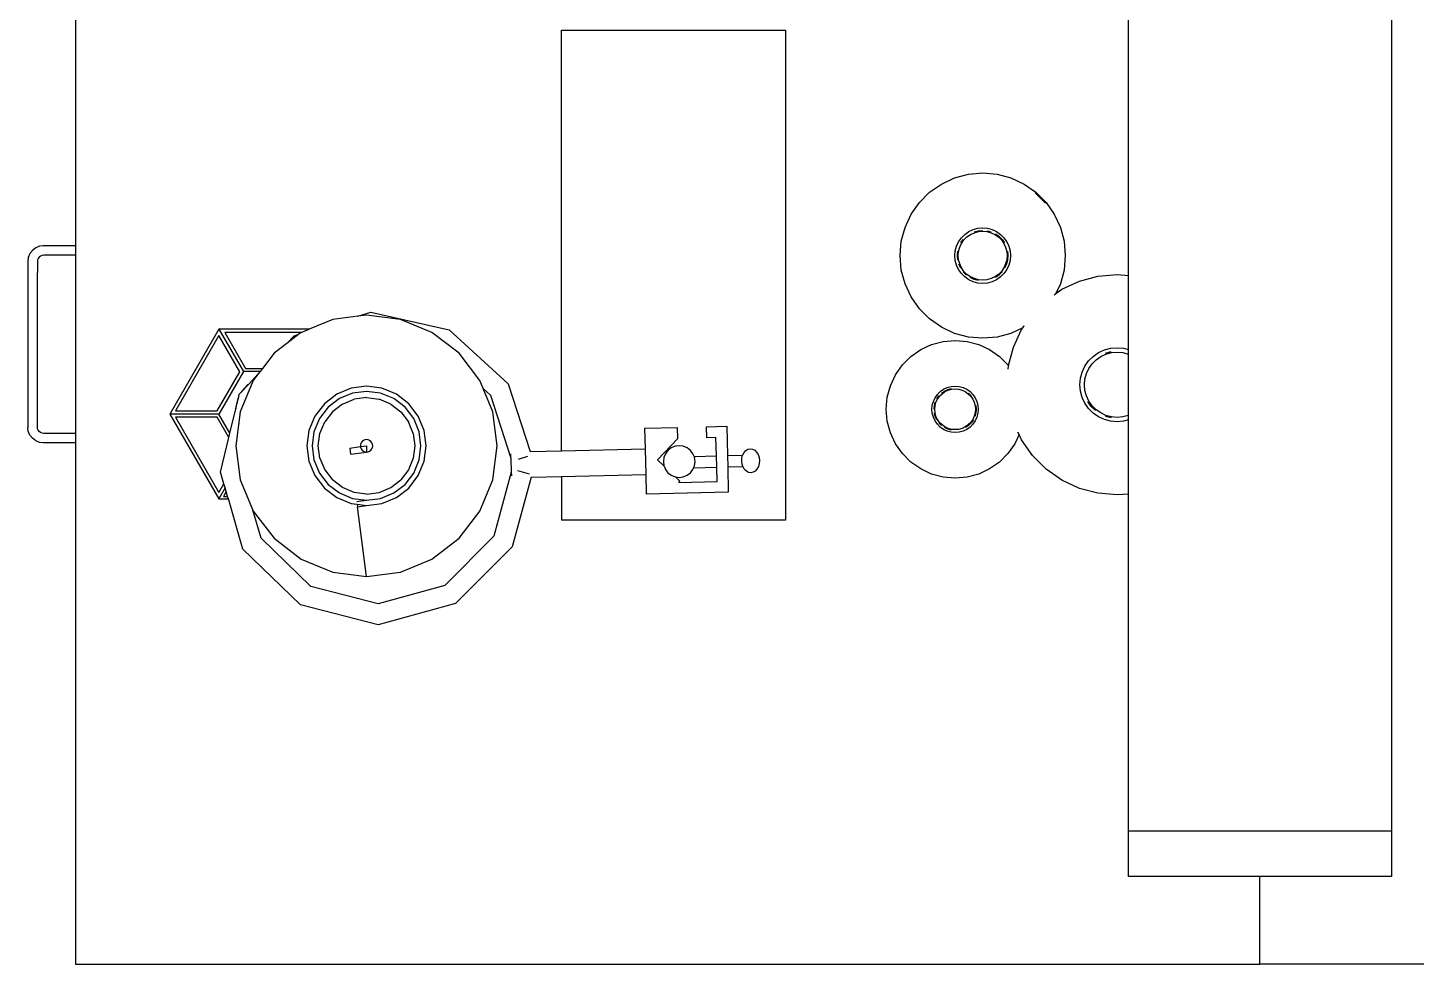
# Model space of a CAD drawing. Header units: metres. Extents: x 217 to 1422, y -179 to 129.
# Drawn here: x 1357.108 to 1357.899, y 60.912 to 61.445 of the extents above; entities that cross this region are included whole.
import ezdxf

# ---------------------------------------------------------------- set-up
doc = ezdxf.new("R2010")
doc.units = ezdxf.units.M
doc.header["$LTSCALE"] = 0.5
doc.header["$MEASUREMENT"] = 0
doc.layers.add('+1', color=255, linetype='Continuous')

# ---------------------------------------------------------------- blocks, each defined once
blk = doc.blocks.new('Chemistry Lab table pl')
at = {"layer": '+1', "transparency": 33554687}
for p, q in [((6.82776, 4.77344), (6.82776, 4.09844)), ((5.85081, 4.17344), (6.7519, 4.17344)), ((6.7519, 4.17344), (6.7519, 4.02344)), ((6.7519, 4.17344), (6.77772, 4.17344)), ((6.77772, 4.17344), (6.77772, 4.09844)), ((6.82776, 4.09844), (6.77772, 4.09844)), ((6.77772, 4.09844), (6.77772, 4.02344)), ((6.82776, 3.42344), (6.82776, 4.09844)), ((6.43554, 4.02344), (5.85081, 4.02344)), ((6.43498, 4.01699), (6.43554, 4.02344)), ((6.4777, 4.02344), (6.43554, 4.02344)), ((6.47664, 4.01699), (6.47696, 4.02066)), ((6.47696, 4.02066), (6.4777, 4.02344)), ((6.48036, 4.02344), (6.4777, 4.02344)), ((6.4792, 4.01699), (6.47948, 4.02022)), ((6.47948, 4.02022), (6.48032, 4.02334)), ((6.48032, 4.02334), (6.48036, 4.02344)), ((6.51516, 4.02344), (6.48036, 4.02344)), ((6.51516, 4.02344), (6.5152, 4.02334)), ((6.51781, 4.02344), (6.51516, 4.02344)), ((6.5152, 4.02334), (6.51604, 4.02022)), ((6.51604, 4.02022), (6.51632, 4.01699)), ((6.51781, 4.02344), (6.51856, 4.02066)), ((6.55998, 4.02344), (6.51781, 4.02344)), ((6.51856, 4.02066), (6.51888, 4.01699)), ((6.55998, 4.02344), (6.56054, 4.01699)), ((6.7519, 4.02344), (6.55998, 4.02344)), ((6.77772, 4.02344), (6.7519, 4.02344)), ((6.43593, 4.00609), (6.43498, 4.01699)), ((6.47696, 4.01333), (6.47664, 4.01699)), ((6.47791, 4.00977), (6.47696, 4.01333)), ((6.47972, 4.01043), (6.47885, 4.01366)), ((6.47948, 4.01377), (6.4792, 4.01699)), ((6.48032, 4.01065), (6.47948, 4.01377)), ((6.51604, 4.01377), (6.5152, 4.01065)), ((6.51667, 4.01366), (6.5158, 4.01043)), ((6.51632, 4.01699), (6.51604, 4.01377)), ((6.51856, 4.01333), (6.51761, 4.00977)), ((6.51888, 4.01699), (6.51856, 4.01333)), ((6.56054, 4.01699), (6.55959, 4.00609)), ((6.43876, 3.99552), (6.43593, 4.00609)), ((6.47947, 4.00643), (6.47791, 4.00977)), ((6.48158, 4.00342), (6.47947, 4.00643)), ((6.48169, 4.00771), (6.48032, 4.01065)), ((6.48418, 4.00081), (6.48158, 4.00342)), ((6.48354, 4.00506), (6.48169, 4.00771)), ((6.48583, 4.00278), (6.48354, 4.00506)), ((6.51198, 4.00506), (6.50969, 4.00278)), ((6.51247, 4.00465), (6.5101, 4.00229)), ((6.51394, 4.00342), (6.51134, 4.00081)), ((6.51383, 4.00771), (6.51198, 4.00506)), ((6.5152, 4.01065), (6.51383, 4.00771)), ((6.51605, 4.00643), (6.51394, 4.00342)), ((6.51761, 4.00977), (6.51605, 4.00643)), ((6.55959, 4.00609), (6.55676, 3.99552)), ((6.44339, 3.9856), (6.43876, 3.99552)), ((6.4872, 3.9987), (6.48418, 4.00081)), ((6.48848, 4.00092), (6.48583, 4.00278)), ((6.49054, 3.99715), (6.4872, 3.9987)), ((6.49141, 3.99955), (6.48848, 4.00092)), ((6.49409, 3.99619), (6.49054, 3.99715)), ((6.49454, 3.99872), (6.49141, 3.99955)), ((6.49776, 3.99587), (6.49409, 3.99619)), ((6.49776, 3.99843), (6.49454, 3.99872)), ((6.50098, 3.99872), (6.49776, 3.99843)), ((6.50143, 3.99619), (6.49776, 3.99587)), ((6.50411, 3.99955), (6.50098, 3.99872)), ((6.50498, 3.99715), (6.50143, 3.99619)), ((6.50704, 4.00092), (6.50411, 3.99955)), ((6.50832, 3.9987), (6.50498, 3.99715)), ((6.50969, 4.00278), (6.50704, 4.00092)), ((6.5101, 4.00229), (6.50736, 4.00037)), ((6.51134, 4.00081), (6.50832, 3.9987)), ((6.55676, 3.99552), (6.55213, 3.9856)), ((6.41605, 3.98682), (6.42423, 3.98753)), ((6.42423, 3.98753), (6.43241, 3.98682)), ((6.39396, 3.97652), (6.40069, 3.98122)), ((6.40069, 3.98122), (6.40813, 3.98469)), ((6.40813, 3.98469), (6.41605, 3.98682)), ((6.43241, 3.98682), (6.44033, 3.98469)), ((6.44033, 3.98469), (6.44581, 3.98214)), ((6.44581, 3.98214), (6.44339, 3.9856)), ((6.44651, 3.98114), (6.44581, 3.98214)), ((6.55213, 3.9856), (6.54585, 3.97664)), ((6.38816, 3.97071), (6.39396, 3.97652)), ((6.38853, 3.9704), (6.39427, 3.97615)), ((6.54585, 3.97664), (6.53812, 3.9689)), ((6.37998, 3.95655), (6.38345, 3.96399)), ((6.38345, 3.96399), (6.38816, 3.97071)), ((6.46443, 3.96398), (6.46412, 3.96419)), ((6.46443, 3.96398), (6.46459, 3.96375)), ((6.4653, 3.96337), (6.46443, 3.96398)), ((6.53812, 3.9689), (6.52915, 3.96262)), ((6.37786, 3.94862), (6.37998, 3.95655)), ((6.41881, 3.95533), (6.42148, 3.95605)), ((6.42148, 3.95605), (6.42423, 3.95629)), ((6.42423, 3.95629), (6.42698, 3.95605)), ((6.42698, 3.95605), (6.42965, 3.95533)), ((6.4653, 3.96337), (6.46848, 3.95655)), ((6.46637, 3.96262), (6.4653, 3.96337)), ((6.47629, 3.958), (6.46637, 3.96262)), ((6.46848, 3.95655), (6.4706, 3.94862)), ((6.48686, 3.95516), (6.47629, 3.958)), ((6.52606, 3.96118), (6.52468, 3.96054)), ((6.52915, 3.96262), (6.52606, 3.96118)), ((6.52606, 3.96118), (6.53134, 3.95872)), ((6.53134, 3.95872), (6.53695, 3.9548)), ((6.37714, 3.94045), (6.37786, 3.94862)), ((6.40935, 3.94586), (6.41051, 3.94837)), ((6.41051, 3.94837), (6.4121, 3.95063)), ((6.41176, 3.94765), (6.4132, 3.9497)), ((6.4121, 3.95063), (6.41405, 3.95258)), ((6.41217, 3.94741), (6.41357, 3.94939)), ((6.4132, 3.9497), (6.41497, 3.95148)), ((6.41357, 3.94939), (6.41528, 3.95111)), ((6.41405, 3.95258), (6.41631, 3.95416)), ((6.41497, 3.95148), (6.41703, 3.95292)), ((6.41528, 3.95111), (6.41727, 3.9525)), ((6.41631, 3.95416), (6.41881, 3.95533)), ((6.41727, 3.9525), (6.41947, 3.95353)), ((6.41947, 3.95353), (6.42181, 3.95415)), ((6.42173, 3.95463), (6.42423, 3.95485)), ((6.42181, 3.95415), (6.42423, 3.95437)), ((6.42423, 3.95485), (6.42673, 3.95463)), ((6.42423, 3.95437), (6.42665, 3.95415)), ((6.42665, 3.95415), (6.42899, 3.95353)), ((6.42673, 3.95463), (6.42916, 3.95398)), ((6.42899, 3.95353), (6.43119, 3.9525)), ((6.42916, 3.95398), (6.43143, 3.95292)), ((6.42965, 3.95533), (6.43215, 3.95416)), ((6.43119, 3.9525), (6.43318, 3.95111)), ((6.43215, 3.95416), (6.43441, 3.95258)), ((6.43318, 3.95111), (6.43489, 3.94939)), ((6.43349, 3.95148), (6.43526, 3.9497)), ((6.43441, 3.95258), (6.43636, 3.95063)), ((6.43489, 3.94939), (6.43629, 3.94741)), ((6.43526, 3.9497), (6.4367, 3.94765)), ((6.43636, 3.95063), (6.43795, 3.94837)), ((6.43795, 3.94837), (6.43911, 3.94586)), ((6.4706, 3.94862), (6.47132, 3.94045)), ((6.47774, 3.94436), (6.48166, 3.94996)), ((6.48166, 3.94996), (6.4865, 3.9548)), ((6.4865, 3.9548), (6.48701, 3.95515)), ((6.48701, 3.95515), (6.48686, 3.95516)), ((6.4888, 3.95499), (6.48701, 3.95515)), ((6.53695, 3.9548), (6.54178, 3.94996)), ((6.54178, 3.94996), (6.5457, 3.94436)), ((6.37786, 3.93227), (6.37714, 3.94045)), ((6.40839, 3.94045), (6.40863, 3.9432)), ((6.40863, 3.9377), (6.40839, 3.94045)), ((6.40863, 3.9432), (6.40935, 3.94586)), ((6.41005, 3.93795), (6.40983, 3.94045)), ((6.41005, 3.94295), (6.4107, 3.94537)), ((6.41031, 3.94045), (6.41052, 3.94286)), ((6.41052, 3.93803), (6.41031, 3.94045)), ((6.41052, 3.94286), (6.41115, 3.94521)), ((6.41115, 3.94521), (6.41217, 3.94741)), ((6.43629, 3.94741), (6.43731, 3.94521)), ((6.43731, 3.94521), (6.43794, 3.94286)), ((6.43794, 3.94286), (6.43815, 3.94045)), ((6.43815, 3.94045), (6.43794, 3.93803)), ((6.43911, 3.94586), (6.43983, 3.9432)), ((6.43983, 3.9432), (6.44007, 3.94045)), ((6.44007, 3.94045), (6.43983, 3.9377)), ((6.47132, 3.94045), (6.4706, 3.93227)), ((6.47485, 3.93816), (6.47774, 3.94436)), ((6.5457, 3.94436), (6.5486, 3.93816)), ((6.37998, 3.92434), (6.37786, 3.93227)), ((6.40935, 3.93503), (6.40863, 3.9377)), ((6.41051, 3.93253), (6.40935, 3.93503)), ((6.4107, 3.93552), (6.41005, 3.93795)), ((6.4121, 3.93026), (6.41051, 3.93253)), ((6.41115, 3.93569), (6.41052, 3.93803)), ((6.41217, 3.93349), (6.41115, 3.93569)), ((6.41357, 3.9315), (6.41217, 3.93349)), ((6.43629, 3.93349), (6.43489, 3.9315)), ((6.43731, 3.93569), (6.43629, 3.93349)), ((6.43795, 3.93253), (6.43636, 3.93026)), ((6.43776, 3.93552), (6.4367, 3.93325)), ((6.43794, 3.93803), (6.43731, 3.93569)), ((6.43841, 3.93795), (6.43776, 3.93552)), ((6.43911, 3.93503), (6.43795, 3.93253)), ((6.43983, 3.9377), (6.43911, 3.93503)), ((6.4706, 3.93227), (6.46848, 3.92434)), ((6.47308, 3.93155), (6.47485, 3.93816)), ((6.50029, 3.93134), (6.50161, 3.93322)), ((6.50161, 3.93322), (6.50324, 3.93485)), ((6.50168, 3.93054), (6.50284, 3.93219)), ((6.50253, 3.93245), (6.50401, 3.93393)), ((6.50284, 3.93219), (6.50427, 3.93362)), ((6.50324, 3.93485), (6.50512, 3.93617)), ((6.50427, 3.93362), (6.50592, 3.93478)), ((6.50512, 3.93617), (6.50721, 3.93714)), ((6.50592, 3.93478), (6.50776, 3.93564)), ((6.50721, 3.93714), (6.50943, 3.93774)), ((6.50776, 3.93564), (6.50971, 3.93616)), ((6.50943, 3.93774), (6.51172, 3.93794)), ((6.50964, 3.93655), (6.51172, 3.93674)), ((6.50971, 3.93616), (6.51172, 3.93634)), ((6.51172, 3.93794), (6.51402, 3.93774)), ((6.51172, 3.93674), (6.51381, 3.93655)), ((6.51172, 3.93634), (6.51374, 3.93616)), ((6.51374, 3.93616), (6.51569, 3.93564)), ((6.51381, 3.93655), (6.51583, 3.93601)), ((6.51402, 3.93774), (6.51624, 3.93714)), ((6.51569, 3.93564), (6.51752, 3.93478)), ((6.51624, 3.93714), (6.51832, 3.93617)), ((6.51752, 3.93478), (6.51918, 3.93362)), ((6.51772, 3.93513), (6.51944, 3.93393)), ((6.51832, 3.93617), (6.52021, 3.93485)), ((6.51918, 3.93362), (6.52061, 3.93219)), ((6.51944, 3.93393), (6.52092, 3.93245)), ((6.52021, 3.93485), (6.52183, 3.93322)), ((6.52061, 3.93219), (6.52177, 3.93054)), ((6.52092, 3.93245), (6.52212, 3.93074)), ((6.52183, 3.93322), (6.52315, 3.93134)), ((6.5486, 3.93816), (6.55037, 3.93155)), ((6.38345, 3.9169), (6.37998, 3.92434)), ((6.41405, 3.92831), (6.4121, 3.93026)), ((6.41528, 3.92978), (6.41357, 3.9315)), ((6.41631, 3.92673), (6.41405, 3.92831)), ((6.41703, 3.92798), (6.41497, 3.92941)), ((6.41727, 3.92839), (6.41528, 3.92978)), ((6.41881, 3.92556), (6.41631, 3.92673)), ((6.41947, 3.92737), (6.41727, 3.92839)), ((6.42148, 3.92485), (6.41881, 3.92556)), ((6.42181, 3.92674), (6.41947, 3.92737)), ((6.42423, 3.92461), (6.42148, 3.92485)), ((6.42423, 3.92605), (6.42173, 3.92626)), ((6.42423, 3.92653), (6.42181, 3.92674)), ((6.42665, 3.92674), (6.42423, 3.92653)), ((6.42673, 3.92626), (6.42423, 3.92605)), ((6.42698, 3.92485), (6.42423, 3.92461)), ((6.42899, 3.92737), (6.42665, 3.92674)), ((6.42965, 3.92556), (6.42698, 3.92485)), ((6.43119, 3.92839), (6.42899, 3.92737)), ((6.43143, 3.92798), (6.42916, 3.92691)), ((6.43215, 3.92673), (6.42965, 3.92556)), ((6.43318, 3.92978), (6.43119, 3.92839)), ((6.43441, 3.92831), (6.43215, 3.92673)), ((6.43489, 3.9315), (6.43318, 3.92978)), ((6.43526, 3.93119), (6.43349, 3.92941)), ((6.43636, 3.93026), (6.43441, 3.92831)), ((6.46848, 3.92434), (6.46501, 3.9169)), ((6.47248, 3.92474), (6.47308, 3.93155)), ((6.47308, 3.91792), (6.47248, 3.92474)), ((6.49852, 3.92474), (6.49872, 3.92703)), ((6.49872, 3.92244), (6.49852, 3.92474)), ((6.49872, 3.92703), (6.49932, 3.92925)), ((6.49932, 3.92925), (6.50029, 3.93134)), ((6.50012, 3.92474), (6.5003, 3.92675)), ((6.5003, 3.92272), (6.50012, 3.92474)), ((6.5003, 3.92675), (6.50082, 3.9287)), ((6.50082, 3.9287), (6.50168, 3.93054)), ((6.52177, 3.93054), (6.52262, 3.9287)), ((6.52262, 3.9287), (6.52315, 3.92675)), ((6.52315, 3.93134), (6.52413, 3.92925)), ((6.52315, 3.92675), (6.52332, 3.92474)), ((6.52332, 3.92474), (6.52315, 3.92272)), ((6.52413, 3.92925), (6.52472, 3.92703)), ((6.52472, 3.92703), (6.52492, 3.92474)), ((6.52492, 3.92474), (6.52472, 3.92244)), ((6.55037, 3.93155), (6.55096, 3.92474)), ((6.55096, 3.92474), (6.55037, 3.91792)), ((6.38816, 3.91018), (6.38345, 3.9169)), ((6.46501, 3.9169), (6.4603, 3.91018)), ((6.47485, 3.91132), (6.47308, 3.91792)), ((6.49932, 3.92022), (6.49872, 3.92244)), ((6.50029, 3.91814), (6.49932, 3.92022)), ((6.50045, 3.92063), (6.49991, 3.92265)), ((6.50161, 3.91625), (6.50029, 3.91814)), ((6.50082, 3.92077), (6.5003, 3.92272)), ((6.50133, 3.91874), (6.50045, 3.92063)), ((6.50168, 3.91894), (6.50082, 3.92077)), ((6.50253, 3.91702), (6.50133, 3.91874)), ((6.50324, 3.91462), (6.50161, 3.91625)), ((6.50284, 3.91728), (6.50168, 3.91894)), ((6.50427, 3.91585), (6.50284, 3.91728)), ((6.52061, 3.91728), (6.51918, 3.91585)), ((6.52092, 3.91702), (6.51944, 3.91554)), ((6.52183, 3.91625), (6.52021, 3.91462)), ((6.52177, 3.91894), (6.52061, 3.91728)), ((6.52262, 3.92077), (6.52177, 3.91894)), ((6.52315, 3.91814), (6.52183, 3.91625)), ((6.523, 3.92063), (6.52212, 3.91874)), ((6.52315, 3.92272), (6.52262, 3.92077)), ((6.52354, 3.92265), (6.523, 3.92063)), ((6.52413, 3.92022), (6.52315, 3.91814)), ((6.52472, 3.92244), (6.52413, 3.92022)), ((6.55037, 3.91792), (6.5486, 3.91132)), ((6.39396, 3.90438), (6.38816, 3.91018)), ((6.4603, 3.91018), (6.4545, 3.90438)), ((6.47774, 3.90512), (6.47485, 3.91132)), ((6.50512, 3.9133), (6.50324, 3.91462)), ((6.50572, 3.91434), (6.50401, 3.91554)), ((6.50592, 3.91469), (6.50427, 3.91585)), ((6.50721, 3.91233), (6.50512, 3.9133)), ((6.50776, 3.91384), (6.50592, 3.91469)), ((6.50943, 3.91174), (6.50721, 3.91233)), ((6.50964, 3.91292), (6.50762, 3.91346)), ((6.50971, 3.91331), (6.50776, 3.91384)), ((6.51172, 3.91154), (6.50943, 3.91174)), ((6.51172, 3.91274), (6.50964, 3.91292)), ((6.51172, 3.91314), (6.50971, 3.91331)), ((6.51374, 3.91331), (6.51172, 3.91314)), ((6.51402, 3.91174), (6.51172, 3.91154)), ((6.51569, 3.91384), (6.51374, 3.91331)), ((6.51583, 3.91346), (6.51381, 3.91292)), ((6.51624, 3.91233), (6.51402, 3.91174)), ((6.51752, 3.91469), (6.51569, 3.91384)), ((6.51772, 3.91434), (6.51583, 3.91346)), ((6.51832, 3.9133), (6.51624, 3.91233)), ((6.51918, 3.91585), (6.51752, 3.91469)), ((6.52021, 3.91462), (6.51832, 3.9133)), ((6.5486, 3.91132), (6.5457, 3.90512)), ((6.40069, 3.89967), (6.39396, 3.90438)), ((6.4545, 3.90438), (6.44777, 3.89967)), ((6.48166, 3.89951), (6.47774, 3.90512)), ((6.5457, 3.90512), (6.54178, 3.89951)), ((6.40813, 3.8962), (6.40069, 3.89967)), ((6.41605, 3.89407), (6.40813, 3.8962)), ((6.42423, 3.89336), (6.41605, 3.89407)), ((6.43241, 3.89407), (6.42423, 3.89336)), ((6.44033, 3.8962), (6.43241, 3.89407)), ((6.44777, 3.89967), (6.44033, 3.8962)), ((6.4865, 3.89468), (6.48166, 3.89951)), ((6.4921, 3.89075), (6.4865, 3.89468)), ((6.53695, 3.89468), (6.53134, 3.89075)), ((6.54178, 3.89951), (6.53695, 3.89468)), ((6.4983, 3.88786), (6.4921, 3.89075)), ((6.50491, 3.88609), (6.4983, 3.88786)), ((6.51172, 3.8855), (6.50491, 3.88609)), ((6.51854, 3.88609), (6.51172, 3.8855)), ((6.52514, 3.88786), (6.51854, 3.88609)), ((6.53134, 3.89075), (6.52514, 3.88786)), ((6.29582, 3.7005), (6.29582, 3.82814)), ((6.29582, 3.82814), (6.57493, 3.82814)), ((6.57493, 3.82814), (6.57493, 3.7005)), ((6.53421, 3.808), (6.53441, 3.80931)), ((6.53447, 3.8067), (6.53421, 3.808)), ((6.53441, 3.80931), (6.53506, 3.81055)), ((6.53518, 3.8055), (6.53447, 3.8067)), ((6.53506, 3.81055), (6.53612, 3.81162)), ((6.53629, 3.80448), (6.53518, 3.8055)), ((6.53612, 3.81162), (6.53752, 3.81245)), ((6.53752, 3.81245), (6.53915, 3.813)), ((6.53915, 3.813), (6.54091, 3.81321)), ((6.54091, 3.81321), (6.54268, 3.81308)), ((6.54268, 3.81308), (6.54434, 3.81261)), ((6.54434, 3.81261), (6.54577, 3.81184)), ((6.54577, 3.81184), (6.54688, 3.81082)), ((6.547, 3.80578), (6.54594, 3.8047)), ((6.54688, 3.81082), (6.54759, 3.80962)), ((6.54765, 3.80701), (6.547, 3.80578)), ((6.54759, 3.80962), (6.54786, 3.80832)), ((6.54786, 3.80832), (6.54765, 3.80701)), ((6.53772, 3.80371), (6.53629, 3.80448)), ((6.53791, 3.80365), (6.53772, 3.80371)), ((6.53812, 3.79499), (6.53791, 3.80365)), ((6.53938, 3.80324), (6.53791, 3.80365)), ((6.54115, 3.80311), (6.53938, 3.80324)), ((6.54291, 3.80333), (6.54115, 3.80311)), ((6.54437, 3.80381), (6.54291, 3.80333)), ((6.54455, 3.80387), (6.54437, 3.80381)), ((6.54457, 3.79514), (6.54437, 3.80381)), ((6.54594, 3.8047), (6.54455, 3.80387)), ((6.52141, 3.7946), (6.53812, 3.79499)), ((6.52168, 3.7829), (6.52141, 3.7946)), ((6.53812, 3.79499), (6.54457, 3.79514)), ((6.54457, 3.79514), (6.55896, 3.79548)), ((6.55896, 3.79548), (6.56006, 3.74872)), ((6.52168, 3.7829), (6.52796, 3.78304)), ((6.53826, 3.78872), (6.52783, 3.78847)), ((6.52783, 3.78847), (6.52796, 3.78304)), ((6.54472, 3.78887), (6.53826, 3.78872)), ((6.53856, 3.77595), (6.53826, 3.78872)), ((6.55283, 3.78906), (6.54472, 3.78887)), ((6.54503, 3.77573), (6.54472, 3.78887)), ((6.55334, 3.76735), (6.55283, 3.78906)), ((6.53516, 3.77388), (6.53372, 3.77201)), ((6.53702, 3.77531), (6.53516, 3.77388)), ((6.53856, 3.77595), (6.53702, 3.77531)), ((6.53856, 3.77595), (6.5392, 3.77621)), ((6.54153, 3.77652), (6.5392, 3.77621)), ((6.54386, 3.77621), (6.54153, 3.77652)), ((6.54503, 3.77573), (6.54386, 3.77621)), ((6.54604, 3.77531), (6.54503, 3.77573)), ((6.5479, 3.77388), (6.54604, 3.77531)), ((6.54934, 3.77201), (6.5479, 3.77388)), ((6.52834, 3.76676), (6.52206, 3.76661)), ((6.5225, 3.74783), (6.52206, 3.76661)), ((6.54051, 3.75515), (6.52834, 3.76676)), ((6.53282, 3.76984), (6.53252, 3.76751)), ((6.53252, 3.76751), (6.53282, 3.76517)), ((6.53372, 3.77201), (6.53282, 3.76984)), ((6.55024, 3.76984), (6.54934, 3.77201)), ((6.55054, 3.76751), (6.55024, 3.76984)), ((6.55026, 3.76537), (6.55272, 3.76794)), ((6.55026, 3.76537), (6.55054, 3.76751)), ((6.55334, 3.76735), (6.55272, 3.76794)), ((6.53282, 3.76517), (6.53372, 3.763)), ((6.53372, 3.763), (6.53516, 3.76113)), ((6.53516, 3.76113), (6.53702, 3.7597)), ((6.53702, 3.7597), (6.5392, 3.7588)), ((6.5392, 3.7588), (6.54153, 3.75849)), ((6.54051, 3.75515), (6.54407, 3.75889)), ((6.54153, 3.75849), (6.54386, 3.7588)), ((6.54386, 3.7588), (6.54407, 3.75889)), ((6.54407, 3.75889), (6.54604, 3.7597)), ((6.54604, 3.7597), (6.5479, 3.76113)), ((6.5479, 3.76113), (6.54934, 3.763)), ((6.54934, 3.763), (6.55024, 3.76517)), ((6.55024, 3.76517), (6.55026, 3.76537)), ((6.5225, 3.74783), (6.53419, 3.74811)), ((6.53419, 3.74811), (6.54885, 3.74845)), ((6.53531, 3.7005), (6.53419, 3.74811)), ((6.54885, 3.74845), (6.56006, 3.74872)), ((6.54998, 3.7005), (6.54885, 3.74845)), ((6.53531, 3.7005), (6.29582, 3.7005)), ((6.53573, 3.68261), (6.53531, 3.7005)), ((6.55038, 3.68314), (6.54998, 3.7005)), ((6.54998, 3.7005), (6.57493, 3.7005)), ((6.49721, 3.67015), (6.53573, 3.68261)), ((6.53573, 3.68261), (6.53576, 3.68261)), ((6.54011, 3.67591), (6.53839, 3.68123)), ((6.54866, 3.68231), (6.54681, 3.67554)), ((6.55036, 3.68315), (6.55038, 3.68314)), ((6.55038, 3.68314), (6.59009, 3.67233)), ((6.50372, 3.66004), (6.53965, 3.67166)), ((6.53965, 3.67166), (6.53707, 3.6716)), ((6.53965, 3.67166), (6.54761, 3.67185)), ((6.54761, 3.67185), (6.54972, 3.6719)), ((6.54761, 3.67185), (6.58406, 3.66192)), ((6.59009, 3.67233), (6.62242, 3.64006)), ((6.46642, 3.6364), (6.49721, 3.67015)), ((6.53254, 3.66388), (6.51326, 3.66134)), ((6.55182, 3.66134), (6.53254, 3.66388)), ((6.49983, 3.65578), (6.49529, 3.6539)), ((6.51326, 3.66134), (6.49983, 3.65578)), ((6.49983, 3.65578), (6.50372, 3.66004)), ((6.56979, 3.6539), (6.55182, 3.66134)), ((6.58406, 3.66192), (6.61203, 3.63401)), ((6.49529, 3.6539), (6.47986, 3.64206)), ((6.58522, 3.64206), (6.56979, 3.6539)), ((6.47986, 3.64206), (6.46802, 3.62663)), ((6.59706, 3.62663), (6.58522, 3.64206)), ((6.62242, 3.64006), (6.63451, 3.59601)), ((6.45642, 3.59183), (6.46642, 3.6364)), ((6.61203, 3.63401), (6.62248, 3.59591)), ((6.46802, 3.62663), (6.46058, 3.60866)), ((6.6045, 3.60866), (6.59706, 3.62663)), ((6.51556, 3.61879), (6.50853, 3.61339)), ((6.51703, 3.61624), (6.51061, 3.61131)), ((6.52375, 3.62218), (6.51556, 3.61879)), ((6.52451, 3.61933), (6.51703, 3.61624)), ((6.52543, 3.61593), (6.51879, 3.61318)), ((6.53254, 3.62334), (6.52375, 3.62218)), ((6.53254, 3.62039), (6.52451, 3.61933)), ((6.52543, 3.61593), (6.53254, 3.61687)), ((6.54133, 3.62218), (6.53254, 3.62334)), ((6.54057, 3.61933), (6.53254, 3.62039)), ((6.53254, 3.61687), (6.53966, 3.61593)), ((6.53966, 3.61593), (6.54629, 3.61318)), ((6.54805, 3.61624), (6.54057, 3.61933)), ((6.54952, 3.61879), (6.54133, 3.62218)), ((6.55447, 3.61131), (6.54805, 3.61624)), ((6.55656, 3.61339), (6.54952, 3.61879)), ((6.46058, 3.60866), (6.45804, 3.58937)), ((6.50853, 3.61339), (6.50313, 3.60636)), ((6.51061, 3.61131), (6.50568, 3.60488)), ((6.50873, 3.60312), (6.5131, 3.60881)), ((6.5131, 3.60881), (6.51879, 3.61318)), ((6.51876, 3.61324), (6.51879, 3.61318)), ((6.54629, 3.61318), (6.55198, 3.60881)), ((6.55635, 3.60312), (6.55198, 3.60881)), ((6.5594, 3.60488), (6.55447, 3.61131)), ((6.56195, 3.60636), (6.55656, 3.61339)), ((6.60704, 3.58937), (6.6045, 3.60866)), ((6.50313, 3.60636), (6.49973, 3.59817)), ((6.50568, 3.60488), (6.50258, 3.5974)), ((6.50873, 3.60312), (6.50599, 3.59649)), ((6.5591, 3.59649), (6.55635, 3.60312)), ((6.5625, 3.5974), (6.5594, 3.60488)), ((6.56535, 3.59817), (6.56195, 3.60636)), ((6.45869, 3.58443), (6.45642, 3.59183)), ((6.49973, 3.59817), (6.49858, 3.58937)), ((6.50258, 3.5974), (6.50152, 3.58937)), ((6.50505, 3.58937), (6.50599, 3.59649)), ((6.53005, 3.59187), (6.52949, 3.59114)), ((6.53078, 3.59243), (6.53005, 3.59187)), ((6.53163, 3.59278), (6.53078, 3.59243)), ((6.53254, 3.5929), (6.53163, 3.59278)), ((6.53345, 3.59278), (6.53254, 3.5929)), ((6.5343, 3.59243), (6.53345, 3.59278)), ((6.53503, 3.59187), (6.5343, 3.59243)), ((6.53559, 3.59114), (6.53503, 3.59187)), ((6.56003, 3.58937), (6.5591, 3.59649)), ((6.56356, 3.58937), (6.5625, 3.5974)), ((6.5665, 3.58937), (6.56535, 3.59817)), ((6.62248, 3.59591), (6.61268, 3.55763)), ((6.63451, 3.59601), (6.62317, 3.55176)), ((6.45804, 3.58937), (6.45869, 3.58443)), ((6.45869, 3.58443), (6.46058, 3.57009)), ((6.49858, 3.58937), (6.49973, 3.58058)), ((6.50152, 3.58937), (6.50258, 3.58135)), ((6.50505, 3.58937), (6.50599, 3.58226)), ((6.52914, 3.59029), (6.52902, 3.58937)), ((6.52902, 3.58937), (6.52914, 3.58846)), ((6.52949, 3.59114), (6.52914, 3.59029)), ((6.52914, 3.58846), (6.52949, 3.58761)), ((6.52949, 3.58761), (6.53005, 3.58688)), ((6.53005, 3.58688), (6.53078, 3.58632)), ((6.53078, 3.58632), (6.53163, 3.58597)), ((6.53163, 3.58597), (6.53254, 3.58585)), ((6.53254, 3.58937), (6.53606, 3.58937)), ((6.53297, 3.58591), (6.53254, 3.58937)), ((6.53254, 3.58585), (6.53297, 3.58591)), ((6.53297, 3.58591), (6.53345, 3.58597)), ((6.53379, 3.57975), (6.53297, 3.58591)), ((6.53345, 3.58597), (6.5343, 3.58632)), ((6.5343, 3.58632), (6.53503, 3.58688)), ((6.53503, 3.58688), (6.53559, 3.58761)), ((6.53594, 3.59029), (6.53559, 3.59114)), ((6.53559, 3.58761), (6.53594, 3.58846)), ((6.53606, 3.58937), (6.53594, 3.59029)), ((6.53594, 3.58846), (6.53606, 3.58937)), ((6.53727, 3.58021), (6.53606, 3.58937)), ((6.56003, 3.58937), (6.5591, 3.58226)), ((6.5625, 3.58135), (6.56356, 3.58937)), ((6.5643, 3.58376), (6.56356, 3.58937)), ((6.56535, 3.58058), (6.56579, 3.58396)), ((6.56579, 3.58396), (6.5665, 3.58937)), ((6.56579, 3.58396), (6.56719, 3.58415)), ((6.56719, 3.58415), (6.5665, 3.58937)), ((6.60689, 3.58937), (6.56719, 3.58415)), ((6.6045, 3.57009), (6.60704, 3.58937)), ((6.60689, 3.58937), (6.60704, 3.58937)), ((6.49973, 3.58058), (6.50313, 3.57239)), ((6.50258, 3.58135), (6.50568, 3.57387)), ((6.50873, 3.57563), (6.50599, 3.58226)), ((6.53379, 3.57975), (6.53727, 3.58021)), ((6.5591, 3.58226), (6.55635, 3.57563)), ((6.5594, 3.57387), (6.5625, 3.58135)), ((6.56195, 3.57239), (6.56535, 3.58058)), ((6.46058, 3.57009), (6.46611, 3.55672)), ((6.50313, 3.57239), (6.50853, 3.56536)), ((6.50568, 3.57387), (6.51061, 3.56744)), ((6.50873, 3.57563), (6.5131, 3.56994)), ((6.5131, 3.56994), (6.51879, 3.56557)), ((6.54629, 3.56557), (6.55198, 3.56994)), ((6.55635, 3.57563), (6.55198, 3.56994)), ((6.55447, 3.56744), (6.5594, 3.57387)), ((6.55656, 3.56536), (6.56195, 3.57239)), ((6.59706, 3.55212), (6.6045, 3.57009)), ((6.50853, 3.56536), (6.51556, 3.55996)), ((6.51061, 3.56744), (6.51703, 3.56251)), ((6.51703, 3.56251), (6.52451, 3.55942)), ((6.52543, 3.56282), (6.51879, 3.56557)), ((6.53254, 3.56188), (6.52543, 3.56282)), ((6.53966, 3.56282), (6.53254, 3.56188)), ((6.53966, 3.56282), (6.54629, 3.56557)), ((6.54057, 3.55942), (6.54805, 3.56251)), ((6.54805, 3.56251), (6.55447, 3.56744)), ((6.54952, 3.55996), (6.55656, 3.56536)), ((6.46611, 3.55672), (6.46611, 3.50523)), ((6.46802, 3.55212), (6.46611, 3.55672)), ((6.51556, 3.55996), (6.52375, 3.55657)), ((6.52375, 3.55657), (6.53254, 3.55541)), ((6.52451, 3.55942), (6.53254, 3.55836)), ((6.53254, 3.55836), (6.54057, 3.55942)), ((6.53254, 3.55541), (6.54133, 3.55657)), ((6.54133, 3.55657), (6.54952, 3.55996)), ((6.61268, 3.55763), (6.58518, 3.52924)), ((6.46802, 3.55212), (6.46798, 3.50855)), ((6.46802, 3.55212), (6.46899, 3.55086)), ((6.46982, 3.54816), (6.46899, 3.55086)), ((6.46899, 3.55086), (6.47428, 3.54396)), ((6.47428, 3.54396), (6.46982, 3.54816)), ((6.58522, 3.53669), (6.59706, 3.55212)), ((6.62317, 3.55176), (6.59139, 3.51894)), ((6.47428, 3.54396), (6.47986, 3.53669)), ((6.47986, 3.53669), (6.48841, 3.53013)), ((6.56979, 3.52485), (6.58522, 3.53669)), ((6.48841, 3.52034), (6.48841, 3.53013)), ((6.48841, 3.53013), (6.49028, 3.5287)), ((6.49028, 3.5287), (6.49028, 3.51918)), ((6.49028, 3.5287), (6.49161, 3.52768)), ((6.58518, 3.52924), (6.56913, 3.52458)), ((6.49756, 3.52209), (6.49161, 3.52768)), ((6.49161, 3.52768), (6.49529, 3.52485)), ((6.49529, 3.52485), (6.51326, 3.51741)), ((6.49756, 3.52209), (6.49784, 3.52162)), ((6.502, 3.51791), (6.49756, 3.52209)), ((6.49784, 3.52162), (6.50132, 3.51828)), ((6.55182, 3.51741), (6.56913, 3.52458)), ((6.56913, 3.52458), (6.56979, 3.52485)), ((6.46611, 3.50523), (6.49028, 3.51918)), ((6.46798, 3.50855), (6.48841, 3.52034)), ((6.49034, 3.5171), (6.46971, 3.50519)), ((6.49028, 3.51918), (6.51444, 3.50523)), ((6.51261, 3.50425), (6.49034, 3.5171)), ((6.50132, 3.51828), (6.502, 3.51791)), ((6.50311, 3.51687), (6.502, 3.51791)), ((6.50451, 3.51653), (6.50311, 3.51687)), ((6.50451, 3.51653), (6.50555, 3.51596)), ((6.51155, 3.51484), (6.50451, 3.51653)), ((6.50555, 3.51596), (6.51023, 3.51481)), ((6.51023, 3.51481), (6.51155, 3.51484)), ((6.52535, 3.51153), (6.51155, 3.51484)), ((6.51326, 3.51741), (6.53254, 3.51487)), ((6.53254, 3.51487), (6.55182, 3.51741)), ((6.59139, 3.51894), (6.56277, 3.51063)), ((6.46611, 3.50523), (6.51444, 3.47733)), ((6.46971, 3.50519), (6.51261, 3.48042)), ((6.52535, 3.51153), (6.51444, 3.50523)), ((6.51444, 3.47733), (6.56277, 3.50523)), ((6.51444, 3.50523), (6.51444, 3.47733)), ((6.52784, 3.51093), (6.51627, 3.50425)), ((6.51627, 3.48042), (6.55918, 3.50519)), ((6.52784, 3.51093), (6.52535, 3.51153)), ((6.54752, 3.5062), (6.52784, 3.51093)), ((6.55412, 3.50811), (6.54752, 3.5062)), ((6.55655, 3.50882), (6.55412, 3.50811)), ((6.55918, 3.50519), (6.55412, 3.50811)), ((6.55854, 3.5094), (6.55655, 3.50882)), ((6.55655, 3.50882), (6.56277, 3.50523)), ((6.56133, 3.51021), (6.55854, 3.5094)), ((6.55854, 3.5094), (6.56133, 3.50779)), ((6.56277, 3.51063), (6.56133, 3.51021)), ((6.56133, 3.50779), (6.56133, 3.51021)), ((6.56277, 3.50523), (6.56277, 3.51063)), ((6.51261, 3.48042), (6.51261, 3.50425)), ((6.51627, 3.50425), (6.51627, 3.48042)), ((5.89736, 3.42344), (6.41859, 3.42344)), ((6.41859, 3.42344), (6.41859, 3.40519)), ((6.41859, 3.42344), (6.42402, 3.42344)), ((6.42402, 3.42344), (6.42402, 3.40554)), ((6.42402, 3.42344), (6.52544, 3.42344)), ((6.52544, 3.42344), (6.52544, 3.40554)), ((6.52544, 3.42344), (6.53086, 3.42344)), ((6.53086, 3.42344), (6.53086, 3.40519)), ((6.53086, 3.42344), (6.82776, 3.42344)), ((6.41859, 3.40519), (6.41888, 3.40302)), ((6.41888, 3.40302), (6.41978, 3.40084)), ((6.42402, 3.40554), (6.42416, 3.40445)), ((6.42416, 3.40445), (6.42451, 3.40359)), ((6.42451, 3.40359), (6.42507, 3.40285)), ((6.42507, 3.40285), (6.42581, 3.40229)), ((6.42581, 3.40229), (6.42666, 3.40193)), ((6.42666, 3.40193), (6.42775, 3.40179)), ((6.5228, 3.40193), (6.52171, 3.40179)), ((6.52365, 3.40229), (6.5228, 3.40193)), ((6.52438, 3.40285), (6.52365, 3.40229)), ((6.52494, 3.40359), (6.52438, 3.40285)), ((6.52529, 3.40445), (6.52494, 3.40359)), ((6.52544, 3.40554), (6.52529, 3.40445)), ((6.53058, 3.40302), (6.52968, 3.40084)), ((6.53086, 3.40519), (6.53058, 3.40302)), ((6.41978, 3.40084), (6.42121, 3.39896)), ((6.42121, 3.39896), (6.42307, 3.39752)), ((6.42307, 3.39752), (6.42524, 3.39662)), ((6.42524, 3.39662), (6.42739, 3.39633)), ((6.42739, 3.39633), (6.52206, 3.39633)), ((6.42775, 3.40179), (6.43383, 3.40179)), ((6.51562, 3.40184), (6.43383, 3.40184)), ((6.52171, 3.40179), (6.51562, 3.40179)), ((6.52421, 3.39662), (6.52206, 3.39633)), ((6.52638, 3.39752), (6.52421, 3.39662)), ((6.52825, 3.39896), (6.52638, 3.39752)), ((6.52968, 3.40084), (6.52825, 3.39896))]:
    blk.add_line(p, q, dxfattribs=at)
blk = doc.blocks.new('PLAN FF')
at = {"layer": '+1', "transparency": 33554687, "rotation": 269.9999999999999}
blk.add_blockref('Chemistry Lab table pl', (1353.7115, 67.73995), dxfattribs=at)

msp = doc.modelspace()

# ---------------------------------------------------------------- block references
at = {"transparency": 33554687}
msp.add_blockref('PLAN FF', (0, 0), dxfattribs=at)

doc.saveas('drawing.dxf')
